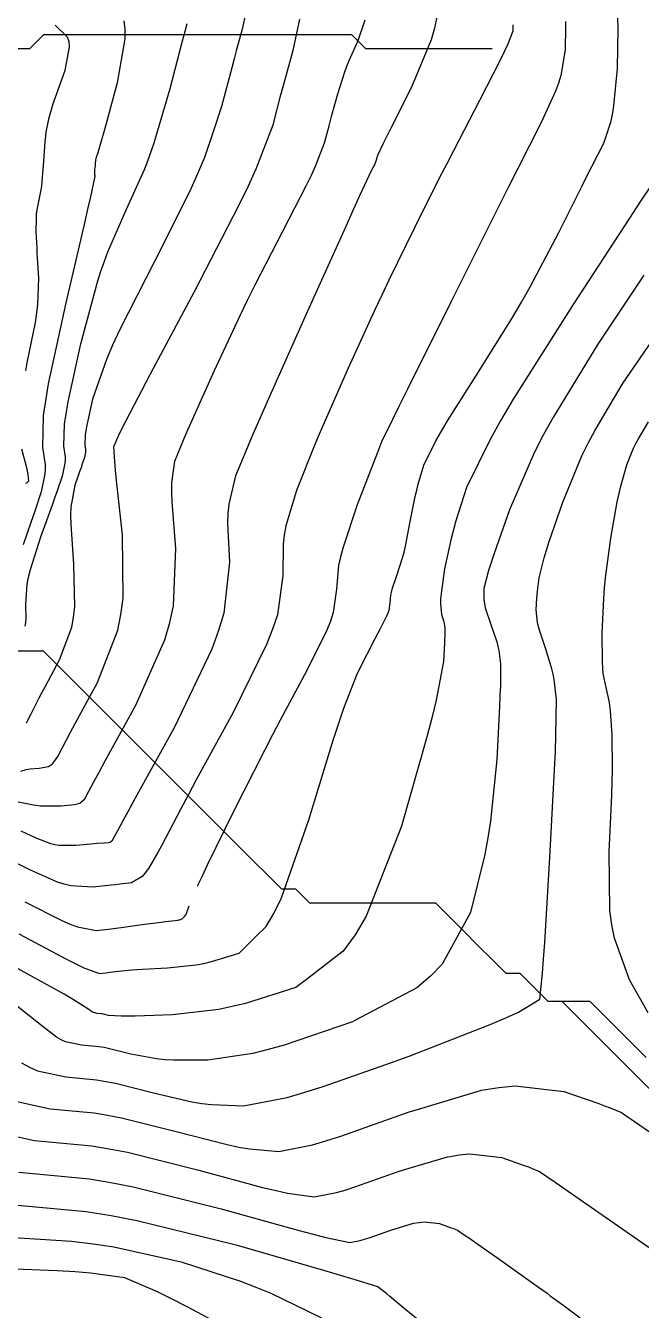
# Model space of a CAD drawing. Header units: metres. Extents: x 837117 to 838479, y 1189012 to 1191015.
# Drawn here: x 838334.6 to 838378.5, y 1189838.2 to 1189929.8 of the extents above; entities that cross this region are included whole.
import ezdxf

# ---------------------------------------------------------------- set-up
doc = ezdxf.new("R2010")
doc.units = ezdxf.units.M
doc.header["$LTSCALE"] = 0.3
for name, color, linetype in [('COTAS 10', 1, 'Continuous'), ('COTAS INT', 252, 'Continuous'), ('DRENAJE', 5, 'Continuous')]:
    doc.layers.add(name, color=color, linetype=linetype)

msp = doc.modelspace()

# ---------------------------------------------------------------- linework, layer by layer
at = {"layer": 'COTAS 10'}
for points in [[(838369.308, 1189929.88), (838369.312, 1189929.789), (838369.311, 1189929.681), (838369.306, 1189929.436), (838368.928, 1189928.449), (838368.697, 1189927.959), (838368.412, 1189927.374), (838366.926, 1189924.48), (838365.095, 1189920.952), (838364.591, 1189919.969), (838364.089, 1189918.982), (838362.288, 1189915.395), (838360.475, 1189911.667), (838359.965, 1189910.592), (838359.453, 1189909.499), (838357.574, 1189905.395), (838355.852, 1189901.486), (838355.438, 1189900.515), (838355.051, 1189899.592), (838353.881, 1189896.664), (838353.13, 1189894.142), (838353.007, 1189893.475), (838352.921, 1189892.822), (838352.919, 1189890.579), (838352.519, 1189887.771), (838352.182, 1189886.763), (838351.747, 1189885.654), (838349.36, 1189880.813), (838346.735, 1189876.009), (838346.15, 1189874.923), (838345.627, 1189873.944), (838344.249, 1189871.289), (838344.011, 1189870.876), (838343.329, 1189869.691), (838343.093, 1189869.378), (838342.867, 1189869.121), (838342.118, 1189868.659), (838341.275, 1189868.553), (838340.988, 1189868.52), (838340.679, 1189868.485), (838339.368, 1189868.347), (838337.796, 1189868.444), (838337.321, 1189868.558), (838336.83, 1189868.71), (838334.912, 1189869.573), (838333.04, 1189870.513)], [(838334.54, 1189886.973), (838334.587, 1189887.226), (838334.617, 1189887.49), (838334.595, 1189888.546), (838334.682, 1189889.973), (838334.781, 1189890.472), (838334.912, 1189891.015), (838335.659, 1189893.353), (838336.483, 1189895.633), (838336.663, 1189896.14), (838336.822, 1189896.594), (838337.223, 1189897.784), (838337.394, 1189898.608), (838337.408, 1189898.83), (838337.407, 1189899.049), (838337.285, 1189899.82), (838337.341, 1189901.398), (838337.452, 1189902.126), (838337.605, 1189902.981), (838338.504, 1189907.12), (838339.715, 1189911.613), (838339.937, 1189912.297), (838340.064, 1189912.691), (838340.419, 1189913.697), (838341.75, 1189916.729), (838343.064, 1189919.608), (838343.408, 1189920.518), (838343.743, 1189921.476), (838344.881, 1189925.342), (838345.765, 1189928.754), (838345.939, 1189929.426), (838346.083, 1189929.98)], [(838334.278, 1189855.816), (838334.848, 1189855.502), (838335.416, 1189855.246), (838337.44, 1189854.808), (838339.618, 1189854.6), (838340.282, 1189854.49), (838340.973, 1189854.356), (838343.688, 1189853.68), (838346.427, 1189853.034), (838347.134, 1189852.918), (838347.817, 1189852.831), (838350.097, 1189852.744), (838353.208, 1189853.345), (838354.415, 1189853.691), (838355.773, 1189854.115), (838360.241, 1189855.697), (838361.926, 1189856.294), (838367.691, 1189858.553), (838368.803, 1189859.027), (838369.706, 1189859.436), (838371.221, 1189860.364), (838371.422, 1189862.218), (838371.497, 1189863.21), (838371.58, 1189864.411), (838371.95, 1189870.475), (838372.279, 1189876.718), (838372.337, 1189878.03), (838372.38, 1189879.163), (838372.416, 1189881.75), (838372.262, 1189883.158), (838372.187, 1189883.547), (838372.096, 1189883.936), (838371.651, 1189885.338), (838371.22, 1189886.619), (838371.138, 1189886.932), (838371.074, 1189887.227), (838370.977, 1189888.141), (838371.017, 1189888.973), (838371.038, 1189889.217), (838371.063, 1189889.466), (838371.191, 1189890.413), (838371.542, 1189891.842), (838371.709, 1189892.396), (838371.906, 1189893.018), (838372.869, 1189895.834), (838374.235, 1189899.122), (838374.686, 1189900.041), (838375.169, 1189900.964), (838377.175, 1189904.329), (838379.637, 1189907.925)], [(838309.386, 1189837.06), (838311.166, 1189838.743), (838313.005, 1189840.662), (838313.583, 1189841.237), (838314.191, 1189841.831), (838316.633, 1189844.132), (838319.037, 1189845.811), (838319.621, 1189846.012), (838320.169, 1189846.1), (838321.85, 1189845.464), (838324.265, 1189844.318), (838325.275, 1189844.084), (838326.434, 1189843.886), (838331.85, 1189843.471), (838337.851, 1189843.078), (838339.378, 1189842.894), (838340.847, 1189842.677), (838345.663, 1189841.621), (838349.894, 1189840.236), (838350.994, 1189839.812), (838352.063, 1189839.37), (838355.663, 1189837.626)]]:
    msp.add_lwpolyline(points, dxfattribs=at)
at = {"layer": 'COTAS INT'}
for points in [[(838350.26, 1189930.761), (838350.009, 1189929.58), (838349.587, 1189928.023), (838349.435, 1189927.454), (838349.269, 1189926.824), (838348.546, 1189924.047), (838347.957, 1189922.317), (838347.312, 1189920.423), (838346.824, 1189919.259), (838346.272, 1189918.026), (838343.75, 1189912.991), (838341.286, 1189908.144), (838340.771, 1189907.029), (838340.329, 1189906.013), (838339.335, 1189903.165), (838338.936, 1189901.325), (838338.868, 1189900.945), (838338.818, 1189900.621), (838338.793, 1189899.92), (838338.848, 1189899.577), (838338.848, 1189899.48), (838338.842, 1189899.381), (838338.766, 1189899.015), (838338.587, 1189898.486), (838338.517, 1189898.284), (838338.437, 1189898.059), (838338.071, 1189897.046), (838337.799, 1189895.469), (838337.778, 1189894.888), (838337.781, 1189894.244), (838337.988, 1189891.399), (838338.052, 1189888.369), (838337.964, 1189887.61), (838337.83, 1189886.885), (838336.967, 1189884.552), (838335.951, 1189882.677), (838335.721, 1189882.24), (838335.513, 1189881.839), (838334.948, 1189880.688), (838334.605, 1189880.059)], [(838333.688, 1189874.521), (838334.903, 1189874.279), (838335.136, 1189874.234), (838335.325, 1189874.198), (838335.632, 1189874.146), (838335.868, 1189874.154), (838336.011, 1189874.155), (838336.188, 1189874.157), (838337.108, 1189874.161), (838338.059, 1189874.238), (838338.255, 1189874.286), (838338.422, 1189874.345), (838338.785, 1189874.651), (838339.079, 1189875.207), (838339.449, 1189875.908), (838339.806, 1189876.565), (838340.237, 1189877.357), (838342.422, 1189881.337), (838344.488, 1189886.006), (838344.845, 1189887.232), (838345.109, 1189888.43), (838345.284, 1189892.518), (838345.008, 1189895.846), (838344.987, 1189896.566), (838344.991, 1189897.198), (838345.205, 1189898.749), (838345.86, 1189900.328), (838346.142, 1189900.978), (838346.467, 1189901.719), (838348.002, 1189905.161), (838349.86, 1189909.154), (838350.389, 1189910.242), (838350.925, 1189911.322), (838352.911, 1189915.161), (838354.599, 1189918.432), (838354.947, 1189919.155), (838355.243, 1189919.797), (838355.877, 1189921.457), (838356.202, 1189922.689), (838356.303, 1189923.063), (838356.408, 1189923.45), (838356.828, 1189924.966), (838357.326, 1189926.525), (838357.481, 1189926.94), (838357.643, 1189927.347), (838358.288, 1189928.756), (838358.769, 1189930.251)], [(838334.092, 1189865.01), (838337.476, 1189863.208), (838338.155, 1189862.868), (838338.721, 1189862.596), (838339.834, 1189862.187), (838340.276, 1189862.237), (838340.419, 1189862.254), (838340.57, 1189862.274), (838341.193, 1189862.357), (838342.145, 1189862.45), (838342.504, 1189862.476), (838342.904, 1189862.501), (838344.694, 1189862.592), (838346.727, 1189862.807), (838347.281, 1189862.91), (838347.831, 1189863.033), (838349.783, 1189863.634), (838350.992, 1189864.82), (838351.72, 1189865.535), (838352.26, 1189866.477), (838352.801, 1189867.599), (838354.771, 1189873.151), (838356.505, 1189878.848), (838356.899, 1189880.061), (838357.255, 1189881.116), (838358.227, 1189883.608), (838358.923, 1189884.987), (838359.105, 1189885.339), (838359.282, 1189885.679), (838359.883, 1189886.798), (838360.334, 1189887.712), (838360.416, 1189887.921), (838360.479, 1189888.111), (838360.555, 1189888.641), (838360.601, 1189889.185), (838360.647, 1189889.385), (838360.706, 1189889.606), (838361.037, 1189890.582), (838361.442, 1189891.853), (838361.548, 1189892.261), (838361.651, 1189892.693), (838361.998, 1189894.454), (838362.348, 1189896.234), (838362.452, 1189896.678), (838362.558, 1189897.101), (838362.97, 1189898.452), (838363.823, 1189900.204), (838364.209, 1189900.879), (838364.659, 1189901.638), (838366.825, 1189905.065), (838369.282, 1189909.012), (838369.916, 1189910.097), (838370.531, 1189911.18), (838372.581, 1189915.065), (838374.241, 1189918.394), (838374.609, 1189919.127), (838374.937, 1189919.777), (838375.79, 1189921.443), (838376.302, 1189922.946), (838376.415, 1189923.494), (838376.515, 1189924.099), (838376.774, 1189926.761), (838376.825, 1189929.639), (838376.793, 1189930.381)], [(838334.223, 1189876.615), (838334.607, 1189876.754), (838334.744, 1189876.781), (838334.894, 1189876.803), (838335.546, 1189876.838), (838336.197, 1189876.967), (838336.347, 1189877.047), (838336.484, 1189877.147), (838336.632, 1189877.348), (838336.867, 1189877.67), (838337.481, 1189878.873), (838337.763, 1189879.403), (838338.094, 1189880.017), (838339.695, 1189882.945), (838341.133, 1189886.68), (838341.362, 1189887.803), (838341.517, 1189888.966), (838341.466, 1189893.487), (838341.051, 1189897.358), (838340.978, 1189898.111), (838340.922, 1189898.725), (838340.868, 1189899.792), (838340.977, 1189900.055), (838341.024, 1189900.163), (838341.078, 1189900.286), (838341.334, 1189900.86), (838342.327, 1189902.803), (838342.846, 1189903.79), (838343.471, 1189904.972), (838346.61, 1189910.86), (838349.799, 1189917.039), (838350.455, 1189918.403), (838351.014, 1189919.617), (838352.212, 1189922.752), (838352.774, 1189924.893), (838352.932, 1189925.481), (838353.548, 1189927.727), (838353.669, 1189928.165), (838354.118, 1189930.28)], [(838363.887, 1189930.451), (838363.724, 1189929.654), (838363.493, 1189928.815), (838362.084, 1189925.438), (838360.58, 1189922.469), (838360.289, 1189921.887), (838360.052, 1189921.41), (838359.648, 1189920.552), (838359.601, 1189920.383), (838359.589, 1189920.34), (838359.578, 1189920.299), (838359.542, 1189920.162), (838359.471, 1189919.977), (838359.439, 1189919.906), (838359.4, 1189919.826), (838359.212, 1189919.462), (838358.379, 1189917.673), (838357.933, 1189916.694), (838357.394, 1189915.504), (838354.669, 1189909.462), (838351.856, 1189903.151), (838351.26, 1189901.792), (838350.744, 1189900.602), (838349.543, 1189897.707), (838349.06, 1189895.67), (838348.997, 1189895.021), (838348.964, 1189894.334), (838349.102, 1189891.548), (838348.7, 1189887.894), (838348.328, 1189886.661), (838347.843, 1189885.331), (838345.15, 1189879.729), (838342.381, 1189874.698), (838341.848, 1189873.728), (838341.498, 1189873.089), (838341.417, 1189872.942), (838340.704, 1189871.633), (838340.593, 1189871.543), (838340.542, 1189871.526), (838340.481, 1189871.512), (838340.186, 1189871.489), (838339.659, 1189871.463), (838339.452, 1189871.448), (838339.219, 1189871.428), (838338.157, 1189871.327), (838336.971, 1189871.331), (838336.66, 1189871.378), (838336.357, 1189871.445), (838335.323, 1189871.854), (838334.254, 1189872.343)], [(838341.562, 1189930.164), (838341.641, 1189929.565), (838341.651, 1189928.884), (838341.104, 1189925.748), (838340.282, 1189922.753), (838340.118, 1189922.16), (838339.981, 1189921.671), (838339.715, 1189920.762), (838339.642, 1189920.554), (838339.626, 1189920.507), (838339.612, 1189920.464), (838339.577, 1189920.35), (838339.558, 1189920.247), (838339.553, 1189920.212), (838339.549, 1189920.174), (838339.537, 1189920.015), (838339.526, 1189919.858), (838339.522, 1189919.822), (838339.517, 1189919.789), (838339.499, 1189919.698), (838339.483, 1189919.619), (838339.479, 1189919.567), (838339.478, 1189919.458), (838339.484, 1189919.329), (838339.486, 1189919.29), (838339.489, 1189919.25), (838339.499, 1189919.09), (838339.189, 1189917.6), (838338.989, 1189916.721), (838338.74, 1189915.639), (838337.431, 1189910.046), (838337.198, 1189908.963), (838336.184, 1189904.256), (838335.976, 1189903.05), (838335.826, 1189902.016), (838335.777, 1189899.72), (838335.967, 1189898.521), (838335.968, 1189898.179), (838335.946, 1189897.834), (838335.68, 1189896.553), (838335.23, 1189895.18), (838335.093, 1189894.775), (838334.949, 1189894.361), (838334.385, 1189892.779)], [(838336.681, 1189929.872), (838337.537, 1189929.022), (838337.64, 1189928.691), (838337.684, 1189928.318), (838337.356, 1189926.626), (838336.746, 1189924.897), (838336.613, 1189924.502), (838336.495, 1189924.143), (838336.196, 1189923.148), (838336.019, 1189922.224), (838335.978, 1189921.91), (838335.941, 1189921.57), (838335.835, 1189920.132), (838335.732, 1189918.72), (838335.696, 1189918.397), (838335.657, 1189918.102), (838335.492, 1189917.283), (838335.35, 1189916.568), (838335.327, 1189916.34), (838335.31, 1189916.099), (838335.306, 1189915.119), (838335.359, 1189913.963), (838335.378, 1189913.612), (838335.399, 1189913.246), (838335.491, 1189911.812), (838335.426, 1189909.957), (838335.349, 1189909.326), (838335.245, 1189908.644), (838334.655, 1189905.759), (838334.552, 1189905.184)], [(838373.051, 1189930.131), (838373.068, 1189929.714), (838373.04, 1189928.098), (838372.721, 1189926.274), (838372.556, 1189925.726), (838372.357, 1189925.16), (838371.358, 1189922.961), (838369.628, 1189919.583), (838368.967, 1189918.273), (838368.228, 1189916.801), (838364.902, 1189910.132), (838361.806, 1189903.896), (838361.211, 1189902.697), (838360.73, 1189901.728), (838359.941, 1189900.132), (838359.649, 1189899.377), (838359.481, 1189898.938), (838359.275, 1189898.4), (838358.218, 1189895.622), (838357.199, 1189892.614), (838357.017, 1189891.93), (838356.878, 1189891.31), (838356.737, 1189889.61), (838356.499, 1189887.941), (838356.299, 1189887.342), (838356.041, 1189886.683), (838354.622, 1189883.806), (838352.727, 1189880.277), (838352.168, 1189879.208), (838351.595, 1189878.098), (838349.402, 1189873.755), (838347.523, 1189869.921), (838347.148, 1189869.133), (838346.835, 1189868.462), (838346.813, 1189868.409)], [(838379.053, 1189918.262), (838378.418, 1189917.293), (838377.635, 1189916.094), (838373.565, 1189909.862), (838369.341, 1189903.17), (838368.46, 1189901.681), (838367.704, 1189900.351), (838366.015, 1189896.864), (838365.243, 1189894.48), (838365.065, 1189893.846), (838364.902, 1189893.222), (838364.443, 1189891.063), (838364.19, 1189889.294), (838364.157, 1189888.916), (838364.14, 1189888.587), (838364.214, 1189887.805), (838364.36, 1189887.372), (838364.389, 1189887.264), (838364.413, 1189887.161), (838364.459, 1189886.831), (838364.451, 1189886.285), (838364.442, 1189886.046), (838364.43, 1189885.769), (838364.36, 1189884.451), (838363.848, 1189881.697), (838363.557, 1189880.514), (838363.201, 1189879.149), (838361.376, 1189872.701), (838358.852, 1189866.289), (838358.055, 1189864.947), (838357.215, 1189863.792), (838354.68, 1189861.841), (838353.831, 1189861.188), (838350.256, 1189860.051), (838349.296, 1189859.822), (838348.35, 1189859.63), (838345.045, 1189859.246), (838342.384, 1189859.153), (838341.845, 1189859.144), (838341.391, 1189859.143), (838340.467, 1189859.2), (838340.123, 1189859.285), (838340.036, 1189859.302), (838339.952, 1189859.316), (838339.676, 1189859.342), (838339.419, 1189859.398), (838339.348, 1189859.43), (838339.275, 1189859.47), (838339.011, 1189859.676), (838337.91, 1189860.365), (838337.31, 1189860.71), (838336.581, 1189861.122), (838332.884, 1189863.165)], [(838378.636, 1189912.01), (838375.37, 1189907.095), (838372.197, 1189901.902), (838371.478, 1189900.593), (838370.828, 1189899.339), (838369.061, 1189895.276), (838367.98, 1189892.165), (838367.764, 1189891.512), (838367.583, 1189890.95), (838367.23, 1189889.67), (838367.235, 1189888.853), (838367.281, 1189888.582), (838367.345, 1189888.292), (838367.735, 1189887.084), (838368.155, 1189885.844), (838368.239, 1189885.534), (838368.307, 1189885.238), (838368.437, 1189884.29), (838368.416, 1189882.724), (838368.39, 1189882.038), (838368.355, 1189881.243), (838368.155, 1189877.463), (838367.714, 1189873.054), (838367.527, 1189871.862), (838367.312, 1189870.683), (838366.298, 1189866.532), (838364.279, 1189862.862), (838363.429, 1189861.987), (838362.453, 1189861.173), (838358.037, 1189858.825), (838357.878, 1189858.741), (838353.014, 1189857.083), (838351.856, 1189856.756), (838350.779, 1189856.487), (838347.571, 1189855.995), (838345.101, 1189855.992), (838344.489, 1189856.031), (838343.909, 1189856.088), (838342.077, 1189856.44), (838340.548, 1189856.821), (838340.159, 1189856.896), (838339.785, 1189856.958), (838338.558, 1189857.075), (838337.418, 1189857.322), (838337.098, 1189857.466), (838336.777, 1189857.643), (838335.603, 1189858.558), (838333.98, 1189859.832)], [(838378.957, 1189859.389), (838377.621, 1189861.744), (838376.546, 1189864.709), (838376.364, 1189865.667), (838376.231, 1189866.686), (838376.166, 1189870.864), (838376.36, 1189874.923), (838376.39, 1189875.867), (838376.41, 1189876.733), (838376.394, 1189879.209), (838376.276, 1189880.923), (838376.231, 1189881.309), (838376.181, 1189881.656), (838375.955, 1189882.586), (838375.751, 1189883.596), (838375.716, 1189883.993), (838375.689, 1189884.44), (838375.665, 1189886.48), (838375.784, 1189888.96), (838375.846, 1189889.686), (838375.922, 1189890.428), (838376.3, 1189893.25), (838376.754, 1189895.837), (838376.877, 1189896.432), (838376.998, 1189896.975), (838377.426, 1189898.496), (838377.919, 1189899.683), (838378.082, 1189900.015), (838378.256, 1189900.348), (838378.98, 1189901.563)], [(838334.269, 1189899.619), (838334.623, 1189898.299), (838334.685, 1189898.029), (838334.732, 1189897.801), (838334.768, 1189897.322), (838334.629, 1189897.168), (838334.564, 1189897.143)], [(838334.502, 1189867.291), (838337.153, 1189865.959), (838337.738, 1189865.713), (838338.259, 1189865.52), (838339.601, 1189865.267), (838340.664, 1189865.387), (838341.008, 1189865.429), (838341.374, 1189865.476), (838342.874, 1189865.677), (838344.234, 1189865.861), (838344.511, 1189865.897), (838344.745, 1189865.926), (838345.231, 1189865.978), (838345.432, 1189865.999), (838345.487, 1189866.009), (838345.542, 1189866.021), (838345.735, 1189866.081), (838345.927, 1189866.269), (838345.981, 1189866.363), (838346.034, 1189866.474), (838346.23, 1189867.024)], [(838333.414, 1189853.17), (838336.322, 1189852.54), (838339.451, 1189852.243), (838340.405, 1189852.084), (838341.397, 1189851.891), (838345.298, 1189850.92), (838348.946, 1189849.979), (838349.778, 1189849.805), (838350.534, 1189849.67), (838352.623, 1189849.493), (838355.016, 1189849.969), (838355.963, 1189850.245), (838357.033, 1189850.583), (838361.926, 1189852.323), (838362.499, 1189852.493), (838367.083, 1189853.851), (838368.32, 1189854.055), (838369.474, 1189854.165), (838372.952, 1189853.771), (838375.368, 1189852.924), (838375.853, 1189852.748), (838376.258, 1189852.597), (838377.053, 1189852.263), (838377.538, 1189851.943), (838377.746, 1189851.801), (838377.987, 1189851.635), (838379.126, 1189850.846)], [(838331.412, 1189851.093), (838335.204, 1189850.273), (838339.284, 1189849.885), (838340.528, 1189849.677), (838341.822, 1189849.427), (838346.908, 1189848.161), (838351.464, 1189846.924), (838352.423, 1189846.692), (838353.251, 1189846.508), (838355.15, 1189846.242), (838356.723, 1189846.555), (838357.345, 1189846.736), (838358.049, 1189846.959), (838361.266, 1189848.103), (838364.657, 1189849.107), (838364.861, 1189849.141), (838365.47, 1189849.242), (838366.229, 1189849.314), (838368.516, 1189849.055), (838370.105, 1189848.498), (838370.424, 1189848.382), (838370.69, 1189848.283), (838371.213, 1189848.063), (838372.319, 1189847.305), (838372.952, 1189846.866), (838373.727, 1189846.327), (838377.708, 1189843.557), (838381.694, 1189840.779)], [(838334.086, 1189848.006), (838339.117, 1189847.527), (838340.651, 1189847.271), (838342.247, 1189846.962), (838348.519, 1189845.401), (838353.982, 1189843.87), (838355.067, 1189843.579), (838355.967, 1189843.347), (838357.676, 1189842.991), (838358.43, 1189843.141), (838358.728, 1189843.228), (838359.065, 1189843.334), (838360.607, 1189843.882), (838362.232, 1189844.364), (838362.621, 1189844.428), (838362.985, 1189844.463), (838364.081, 1189844.339), (838364.842, 1189844.072), (838364.995, 1189844.016), (838365.122, 1189843.969), (838365.373, 1189843.864), (838365.903, 1189843.5), (838366.206, 1189843.29), (838366.577, 1189843.032), (838368.485, 1189841.704), (838371.138, 1189839.812), (838371.749, 1189839.365), (838371.979, 1189839.197), (838372.866, 1189838.544), (838376.456, 1189835.858)], [(838363.696, 1189836.554), (838361.55, 1189838.292), (838360.524, 1189839.173), (838360.307, 1189839.353), (838360.119, 1189839.506), (838359.679, 1189839.824), (838357.992, 1189840.36), (838357.018, 1189840.649), (838355.824, 1189840.998), (838349.679, 1189842.77), (838342.505, 1189844.545), (838340.662, 1189844.897), (838338.881, 1189845.189), (838332.968, 1189845.738)], [(838351.647, 1189835.429), (838346.133, 1189838.38), (838344.97, 1189838.975), (838343.964, 1189839.474), (838341.647, 1189840.471), (838339.188, 1189840.808), (838338.095, 1189840.89), (838336.822, 1189840.967), (838330.732, 1189841.204), (838324.783, 1189841.475), (838323.598, 1189841.574), (838322.614, 1189841.683), (838320.732, 1189842.162), (838320.067, 1189842.414), (838319.85, 1189842.38), (838319.619, 1189842.3), (838318.668, 1189841.635), (838317.344, 1189840.335), (838316.879, 1189839.854), (838316.37, 1189839.321), (838314.177, 1189836.961)]]:
    msp.add_lwpolyline(points, dxfattribs=at)
at = {"layer": 'DRENAJE'}
for points in [[(838367.823, 1189928.177, 0), (838366.823, 1189928.177, 0), (838365.823, 1189928.177, 0), (838364.824, 1189928.177, 0), (838363.824, 1189928.177, 0), (838362.824, 1189928.177, 0), (838361.825, 1189928.177, 0), (838360.825, 1189928.177, 0), (838359.825, 1189928.177, 0), (838358.826, 1189928.177, 0), (838357.826, 1189929.176, 0), (838356.826, 1189929.176, 0), (838355.827, 1189929.176, 0), (838354.827, 1189929.176, 0), (838353.827, 1189929.176, 0), (838352.828, 1189929.176, 0), (838351.828, 1189929.176, 0), (838350.828, 1189929.176, 0), (838349.829, 1189929.176, 0), (838348.829, 1189929.176, 0), (838347.829, 1189929.176, 0), (838346.83, 1189929.176, 0), (838345.83, 1189929.176, 0), (838344.83, 1189929.176, 0), (838343.831, 1189929.176, 0), (838342.831, 1189929.176, 0), (838341.831, 1189929.176, 0), (838340.832, 1189929.176, 0), (838339.832, 1189929.176, 0), (838338.832, 1189929.176, 0), (838337.833, 1189929.176, 0), (838336.833, 1189929.176, 0), (838335.833, 1189929.176, 0), (838334.834, 1189928.177, 0), (838333.834, 1189928.177, 0)], [(838372.821, 1189860.2, 0), (838371.821, 1189860.2, 0), (838370.822, 1189861.199, 0), (838369.822, 1189862.199, 0), (838368.822, 1189862.199, 0), (838367.823, 1189863.199, 0), (838366.823, 1189864.198, 0), (838365.823, 1189865.198, 0), (838364.824, 1189866.198, 0), (838363.824, 1189867.197, 0), (838362.824, 1189867.197, 0), (838361.825, 1189867.197, 0), (838360.825, 1189867.197, 0), (838359.825, 1189867.197, 0), (838358.826, 1189867.197, 0), (838357.826, 1189867.197, 0), (838356.826, 1189867.197, 0), (838355.827, 1189867.197, 0), (838354.827, 1189867.197, 0), (838353.827, 1189868.197, 0), (838352.828, 1189868.197, 0), (838351.828, 1189869.197, 0), (838350.828, 1189870.196, 0), (838349.829, 1189871.196, 0), (838348.829, 1189872.196, 0), (838347.829, 1189873.195, 0), (838346.83, 1189874.195, 0), (838345.83, 1189875.195, 0), (838344.83, 1189876.194, 0), (838343.831, 1189877.194, 0), (838342.831, 1189878.194, 0), (838341.831, 1189879.193, 0), (838340.832, 1189880.193, 0), (838339.832, 1189881.193, 0), (838338.832, 1189882.192, 0), (838337.833, 1189883.192, 0), (838336.833, 1189884.192, 0), (838335.833, 1189885.191, 0), (838334.834, 1189885.191, 0), (838333.834, 1189885.191, 0)], [(838382.818, 1189837.207, 0), (838382.818, 1189838.207, 0), (838383.817, 1189839.207, 0), (838383.817, 1189840.206, 0), (838383.817, 1189841.206, 0), (838383.817, 1189842.206, 0), (838383.817, 1189843.205, 0), (838383.817, 1189844.205, 0), (838383.817, 1189845.205, 0), (838383.817, 1189846.204, 0), (838383.817, 1189847.204, 0), (838383.817, 1189848.204, 0), (838383.817, 1189849.203, 0), (838382.818, 1189850.203, 0), (838381.818, 1189851.203, 0), (838380.818, 1189852.202, 0), (838379.819, 1189853.202, 0), (838378.819, 1189854.202, 0), (838377.819, 1189855.201, 0), (838376.82, 1189856.201, 0), (838375.82, 1189857.201, 0), (838374.82, 1189858.2, 0), (838373.821, 1189859.2, 0), (838372.821, 1189860.2, 0)], [(838378.819, 1189856.201, 0), (838377.819, 1189857.201, 0), (838376.82, 1189858.2, 0), (838375.82, 1189859.2, 0), (838374.82, 1189860.2, 0), (838373.821, 1189860.2, 0), (838372.821, 1189860.2, 0)]]:
    msp.add_polyline3d(points, dxfattribs=at)

doc.saveas('drawing.dxf')
